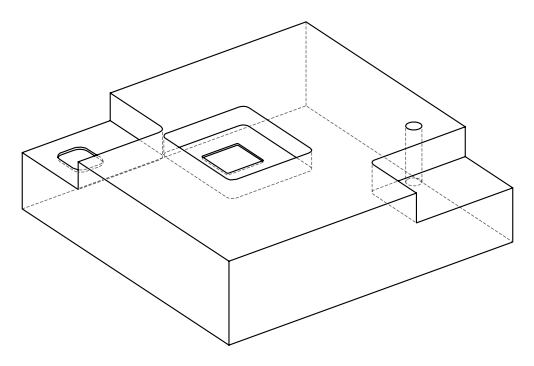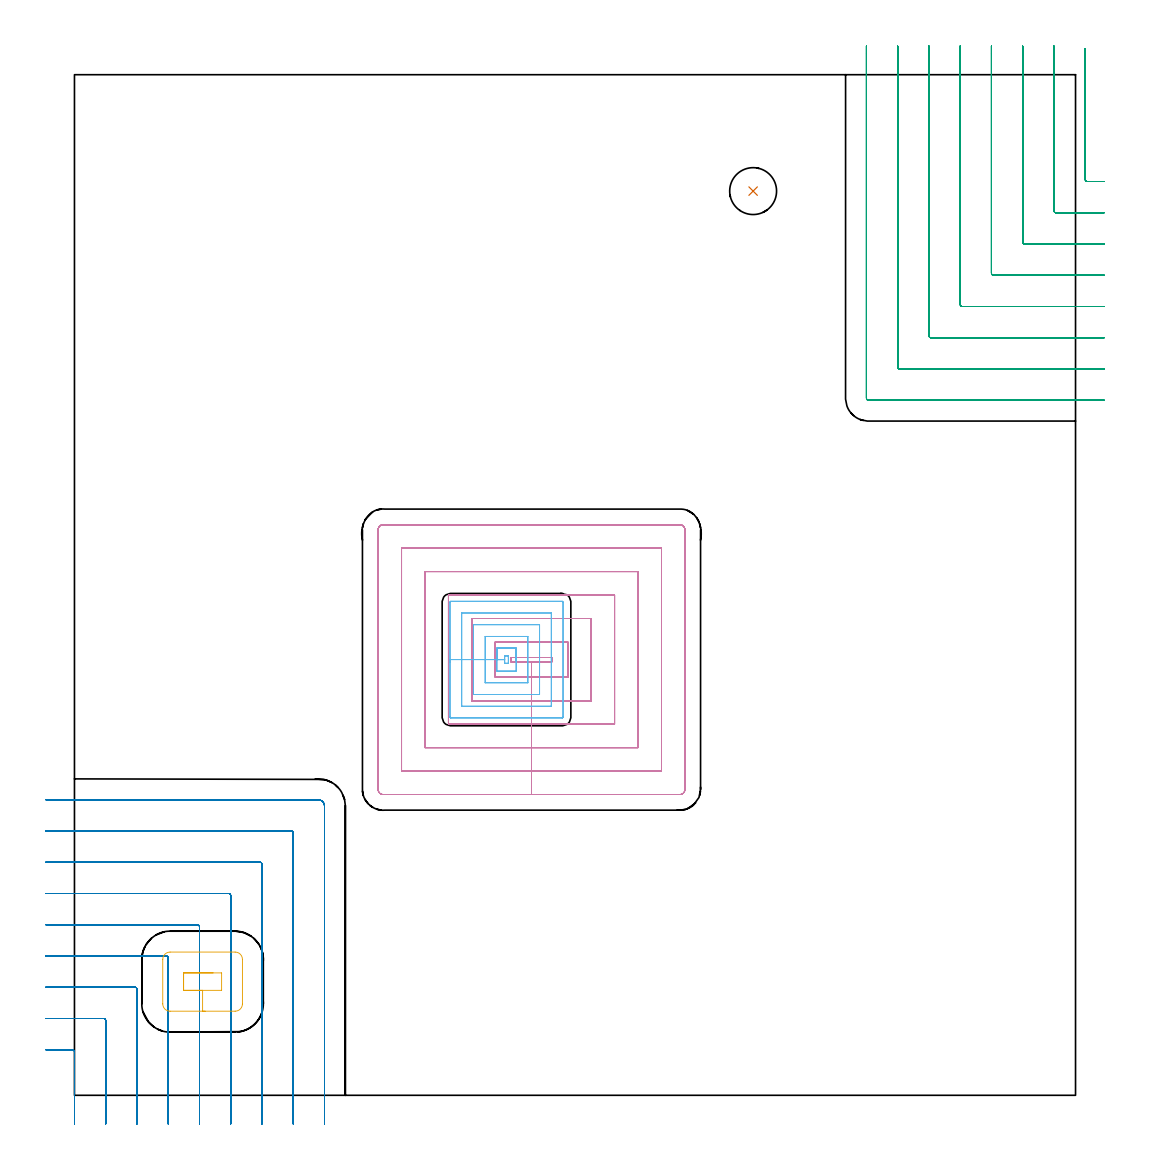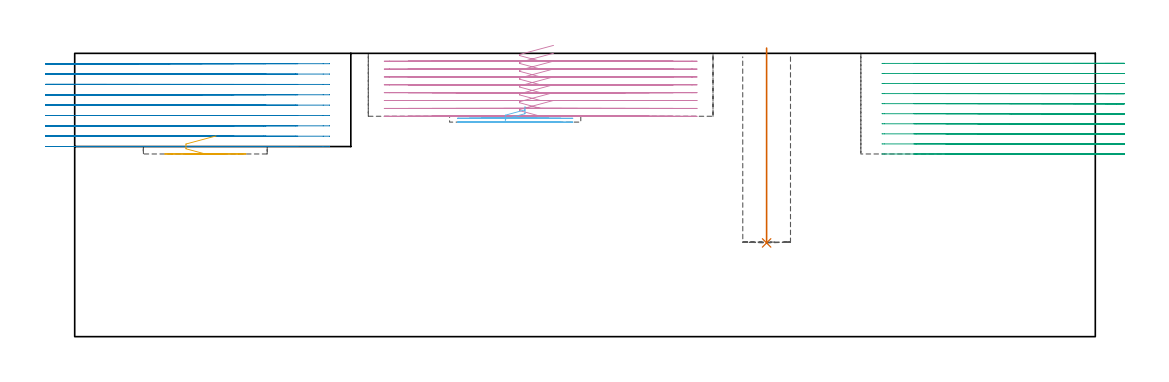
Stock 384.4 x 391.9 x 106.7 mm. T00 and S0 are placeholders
(PLAN: 6 operations, 4 tool changes, 79.7 min)
(1 INDEXABLE_INSERT_DRILL_BLIND_HOLE_FROM_SOLID | STEP1POCKET | NXT0302_007 | 0.3 min | 18087 mm3)
(2 MILL_CORNER_NOTCH_RECTANGULAR | CORNER_NOTCH_RECTANGULAR | NXT0201_012 | Follow Part, ap 4, ae 75% | 24.12 min | 442730 mm3)
(3 MILL_CORNER_NOTCH_RECTANGULAR_1 | CORNER_NOTCH_RECTANGULAR_1 | NXT0201_012 | Follow Part, ap 4, ae 75% | 25.16 min | 444479 mm3)
(4 MILL_RECTANGULAR_POCKET | POCKET_RECTANGULAR_STRAIGHT | NXT0201_011 | Follow Part, ap 3, ae 75% | 27.34 min | 354390 mm3)
(5 MILL_RECTANGULAR_POCKET_1 | POCKET_RECTANGULAR_STRAIGHT_1 | NXT0201_012 | Follow Part, ap 4, ae 75% | 0.42 min | 4819 mm3)
(6 MILL_RECTANGULAR_POCKET_2 | POCKET_RECTANGULAR_STRAIGHT_2 | UGT0201_014 | Follow Part, ap 1.5, ae 75% | 2.38 min | 5441 mm3)
(TOOL NXT0302_007 | Index. Insert Drill 18mm [880-D1800L25-05] | D18 PA176 FL90 Z2)
(TOOL NXT0201_012 | ENDMILL 16mm [2P460-1600-NA 1630] | D16 FL38 Z6)
(TOOL NXT0201_011 | ENDMILL 12mm [2P460-1200-NA 1630] | D12 FL38 Z6)
(TOOL UGT0201_014 | End mill 6 mm | D6 FL24 Z4)
(OP 1 INDEXABLE_INSERT_DRILL_BLIND_HOLE_FROM_SOLID)
G17 G21 G94 G90
T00 M6
G54
G17 G0 G90 X260.6 Y347.2 S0 M3
G43 Z116.7 H1
G94 G81 G98 Z35.3 F250. R108.7
G80
M5
M2
(OP 2 MILL_CORNER_NOTCH_RECTANGULAR)
G17 G21 G94 G90
T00 M6
G54
G17 G0 G90 X0. Y-11. S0 M3
G43 Z116.7 H1
Z102.8
G94 G1 Y-8. F250.
Y16.707 F500.
G3 X-0.793 Y17.5 R0.8
G1 X-8.
X-11. F250.
G0 Z116.7
X12. Y-11.
Z102.8
G1 Y-8.
Y28.706 F500.
G3 X11.206 Y29.5 R0.8
G1 X-8.
X-11. F250.
G0 Z116.7
X24. Y-11.
Z102.8
G1 Y-8.
Y40.706 F500.
G3 X23.206 Y41.5 R0.8
G1 X-8.
X-11. F250.
G0 Z116.7
X36. Y-11.
Z102.8
G1 Y-8.
Y52.706 F500.
G3 X35.206 Y53.5 R0.8
G1 X-8.
X-11. F250.
G0 Z116.7
X48. Y-11.
Z102.8
G1 Y-8.
Y64.705 F500.
G3 X47.205 Y65.5 R0.8
G1 X-8.
X-11. F250.
G0 Z116.7
X60. Y-11.
Z102.8
G1 Y-8.
Y76.705 F500.
G3 X59.205 Y77.5 R0.8
G1 X-8.
X-11. F250.
G0 Z116.7
X72. Y-11.
Z102.8
G1 Y-8.
Y88.705 F500.
G3 X71.205 Y89.5 R0.8
G1 X-8.
X-11. F250.
G0 Z116.7
X84. Y-11.
Z102.8
G1 Y-8.
Y100.704 F500.
G3 X83.204 Y101.5 R0.8
G1 X-8.
X-11. F250.
G0 Z116.7
X96. Y-11.
Z102.8
G1 Y-8.
Y111.1 F500.
G3 X93.6 Y113.5 R2.4
G1 X-8.
X-11. F250.
G0 Z116.7
X0. Y-11.
Z98.9
G1 Y-8.
Y16.707 F500.
G3 X-0.793 Y17.5 R0.8
G1 X-8.
X-11. F250.
G0 Z116.7
X12. Y-11.
Z98.9
G1 Y-8.
Y28.706 F500.
G3 X11.206 Y29.5 R0.8
G1 X-8.
X-11. F250.
G0 Z116.7
X24. Y-11.
Z98.9
G1 Y-8.
Y40.706 F500.
G3 X23.206 Y41.5 R0.8
G1 X-8.
X-11. F250.
G0 Z116.7
X36. Y-11.
Z98.9
G1 Y-8.
Y52.706 F500.
G3 X35.206 Y53.5 R0.8
G1 X-8.
X-11. F250.
G0 Z116.7
X48. Y-11.
Z98.9
G1 Y-8.
Y64.705 F500.
G3 X47.205 Y65.5 R0.8
G1 X-8.
X-11. F250.
G0 Z116.7
X60. Y-11.
Z98.9
G1 Y-8.
Y76.705 F500.
G3 X59.205 Y77.5 R0.8
G1 X-8.
X-11. F250.
G0 Z116.7
X72. Y-11.
Z98.9
G1 Y-8.
Y88.705 F500.
G3 X71.205 Y89.5 R0.8
G1 X-8.
X-11. F250.
G0 Z116.7
X84. Y-11.
Z98.9
G1 Y-8.
Y100.704 F500.
G3 X83.204 Y101.5 R0.8
G1 X-8.
X-11. F250.
G0 Z116.7
X96. Y-11.
Z98.9
G1 Y-8.
Y111.1 F500.
G3 X93.6 Y113.5 R2.4
G1 X-8.
X-11. F250.
G0 Z116.7
X0. Y-11.
Z95.
G1 Y-8.
Y16.707 F500.
G3 X-0.793 Y17.5 R0.8
G1 X-8.
X-11. F250.
G0 Z116.7
X12. Y-11.
Z95.
G1 Y-8.
Y28.706 F500.
G3 X11.206 Y29.5 R0.8
G1 X-8.
X-11. F250.
G0 Z116.7
X24. Y-11.
Z95.
G1 Y-8.
Y40.706 F500.
G3 X23.206 Y41.5 R0.8
G1 X-8.
X-11. F250.
G0 Z116.7
X36. Y-11.
Z95.
G1 Y-8.
Y52.706 F500.
G3 X35.206 Y53.5 R0.8
G1 X-8.
X-11. F250.
G0 Z116.7
X48. Y-11.
Z95.
G1 Y-8.
Y64.705 F500.
G3 X47.205 Y65.5 R0.8
G1 X-8.
X-11. F250.
G0 Z116.7
X60. Y-11.
Z95.
G1 Y-8.
Y76.705 F500.
G3 X59.205 Y77.5 R0.8
G1 X-8.
X-11. F250.
G0 Z116.7
X72. Y-11.
Z95.
G1 Y-8.
Y88.705 F500.
G3 X71.205 Y89.5 R0.8
G1 X-8.
X-11. F250.
G0 Z116.7
X84. Y-11.
Z95.
G1 Y-8.
Y100.704 F500.
G3 X83.204 Y101.5 R0.8
G1 X-8.
X-11. F250.
G0 Z116.7
X96. Y-11.
Z95.
G1 Y-8.
Y111.1 F500.
G3 X93.6 Y113.5 R2.4
G1 X-8.
X-11. F250.
G0 Z116.7
X0. Y-11.
Z91.1
G1 Y-8.
Y16.707 F500.
G3 X-0.793 Y17.5 R0.8
G1 X-8.
X-11. F250.
G0 Z116.7
X12. Y-11.
Z91.1
G1 Y-8.
Y28.706 F500.
G3 X11.206 Y29.5 R0.8
G1 X-8.
X-11. F250.
G0 Z116.7
X24. Y-11.
Z91.1
G1 Y-8.
Y40.706 F500.
G3 X23.206 Y41.5 R0.8
G1 X-8.
X-11. F250.
G0 Z116.7
X36. Y-11.
Z91.1
G1 Y-8.
Y52.706 F500.
G3 X35.206 Y53.5 R0.8
G1 X-8.
X-11. F250.
G0 Z116.7
X48. Y-11.
Z91.1
G1 Y-8.
Y64.705 F500.
G3 X47.205 Y65.5 R0.8
G1 X-8.
X-11. F250.
G0 Z116.7
X60. Y-11.
Z91.1
G1 Y-8.
Y76.705 F500.
G3 X59.205 Y77.5 R0.8
G1 X-8.
X-11. F250.
G0 Z116.7
X72. Y-11.
Z91.1
G1 Y-8.
Y88.705 F500.
G3 X71.205 Y89.5 R0.8
G1 X-8.
X-11. F250.
G0 Z116.7
X84. Y-11.
Z91.1
G1 Y-8.
Y100.704 F500.
G3 X83.204 Y101.5 R0.8
G1 X-8.
X-11. F250.
G0 Z116.7
X96. Y-11.
Z91.1
G1 Y-8.
Y111.1 F500.
G3 X93.6 Y113.5 R2.4
G1 X-8.
X-11. F250.
G0 Z116.7
X0. Y-11.
Z87.2
G1 Y-8.
Y16.707 F500.
G3 X-0.793 Y17.5 R0.8
G1 X-8.
X-11. F250.
G0 Z116.7
X12. Y-11.
Z87.2
G1 Y-8.
Y28.706 F500.
G3 X11.206 Y29.5 R0.8
G1 X-8.
X-11. F250.
G0 Z116.7
X24. Y-11.
Z87.2
G1 Y-8.
Y40.706 F500.
G3 X23.206 Y41.5 R0.8
G1 X-8.
X-11. F250.
G0 Z116.7
X36. Y-11.
Z87.2
G1 Y-8.
Y52.706 F500.
G3 X35.206 Y53.5 R0.8
G1 X-8.
X-11. F250.
G0 Z116.7
X48. Y-11.
Z87.2
G1 Y-8.
Y64.705 F500.
G3 X47.205 Y65.5 R0.8
G1 X-8.
X-11. F250.
G0 Z116.7
X60. Y-11.
Z87.2
G1 Y-8.
Y76.705 F500.
G3 X59.205 Y77.5 R0.8
G1 X-8.
X-11. F250.
G0 Z116.7
X72. Y-11.
Z87.2
G1 Y-8.
Y88.705 F500.
G3 X71.205 Y89.5 R0.8
G1 X-8.
X-11. F250.
G0 Z116.7
X84. Y-11.
Z87.2
G1 Y-8.
Y100.704 F500.
G3 X83.204 Y101.5 R0.8
G1 X-8.
X-11. F250.
G0 Z116.7
X96. Y-11.
Z87.2
G1 Y-8.
Y111.1 F500.
G3 X93.6 Y113.5 R2.4
G1 X-8.
X-11. F250.
G0 Z116.7
X0. Y-11.
Z83.3
G1 Y-8.
Y16.707 F500.
G3 X-0.793 Y17.5 R0.8
G1 X-8.
X-11. F250.
G0 Z116.7
X12. Y-11.
Z83.3
G1 Y-8.
Y28.706 F500.
G3 X11.206 Y29.5 R0.8
G1 X-8.
X-11. F250.
G0 Z116.7
X24. Y-11.
Z83.3
G1 Y-8.
Y40.706 F500.
G3 X23.206 Y41.5 R0.8
G1 X-8.
X-11. F250.
G0 Z116.7
X36. Y-11.
Z83.3
G1 Y-8.
Y52.706 F500.
G3 X35.206 Y53.5 R0.8
G1 X-8.
X-11. F250.
G0 Z116.7
X48. Y-11.
Z83.3
G1 Y-8.
Y64.705 F500.
G3 X47.205 Y65.5 R0.8
G1 X-8.
X-11. F250.
G0 Z116.7
X60. Y-11.
Z83.3
G1 Y-8.
Y76.705 F500.
G3 X59.205 Y77.5 R0.8
G1 X-8.
X-11. F250.
G0 Z116.7
X72. Y-11.
Z83.3
G1 Y-8.
Y88.705 F500.
G3 X71.205 Y89.5 R0.8
G1 X-8.
X-11. F250.
G0 Z116.7
X84. Y-11.
Z83.3
G1 Y-8.
Y100.704 F500.
G3 X83.204 Y101.5 R0.8
G1 X-8.
X-11. F250.
G0 Z116.7
X96. Y-11.
Z83.3
G1 Y-8.
Y111.1 F500.
G3 X93.6 Y113.5 R2.4
G1 X-8.
X-11. F250.
G0 Z116.7
X0. Y-11.
Z79.4
G1 Y-8.
Y16.707 F500.
G3 X-0.793 Y17.5 R0.8
G1 X-8.
X-11. F250.
G0 Z116.7
X12. Y-11.
Z79.4
G1 Y-8.
Y28.706 F500.
G3 X11.206 Y29.5 R0.8
G1 X-8.
X-11. F250.
G0 Z116.7
X24. Y-11.
Z79.4
G1 Y-8.
Y40.706 F500.
G3 X23.206 Y41.5 R0.8
G1 X-8.
X-11. F250.
G0 Z116.7
X36. Y-11.
Z79.4
G1 Y-8.
Y52.706 F500.
G3 X35.206 Y53.5 R0.8
G1 X-8.
X-11. F250.
G0 Z116.7
X48. Y-11.
Z79.4
G1 Y-8.
Y64.705 F500.
G3 X47.205 Y65.5 R0.8
G1 X-8.
X-11. F250.
G0 Z116.7
X60. Y-11.
Z79.4
G1 Y-8.
Y76.705 F500.
G3 X59.205 Y77.5 R0.8
G1 X-8.
X-11. F250.
G0 Z116.7
X72. Y-11.
Z79.4
G1 Y-8.
Y88.705 F500.
G3 X71.205 Y89.5 R0.8
G1 X-8.
X-11. F250.
G0 Z116.7
X84. Y-11.
Z79.4
G1 Y-8.
Y100.704 F500.
G3 X83.204 Y101.5 R0.8
G1 X-8.
X-11. F250.
G0 Z116.7
X96. Y-11.
Z79.4
G1 Y-8.
Y111.1 F500.
G3 X93.6 Y113.5 R2.4
G1 X-8.
X-11. F250.
G0 Z116.7
X0. Y-11.
Z75.5
G1 Y-8.
Y16.707 F500.
G3 X-0.793 Y17.5 R0.8
G1 X-8.
X-11. F250.
G0 Z116.7
X12. Y-11.
Z75.5
G1 Y-8.
Y28.706 F500.
G3 X11.206 Y29.5 R0.8
G1 X-8.
X-11. F250.
G0 Z116.7
X24. Y-11.
Z75.5
G1 Y-8.
Y40.706 F500.
G3 X23.206 Y41.5 R0.8
G1 X-8.
X-11. F250.
G0 Z116.7
X36. Y-11.
Z75.5
G1 Y-8.
Y52.706 F500.
G3 X35.206 Y53.5 R0.8
G1 X-8.
X-11. F250.
G0 Z116.7
X48. Y-11.
Z75.5
G1 Y-8.
Y64.705 F500.
G3 X47.205 Y65.5 R0.8
G1 X-8.
X-11. F250.
G0 Z116.7
X60. Y-11.
Z75.5
G1 Y-8.
Y76.705 F500.
G3 X59.205 Y77.5 R0.8
G1 X-8.
X-11. F250.
G0 Z116.7
X72. Y-11.
Z75.5
G1 Y-8.
Y88.705 F500.
G3 X71.205 Y89.5 R0.8
G1 X-8.
X-11. F250.
G0 Z116.7
X84. Y-11.
Z75.5
G1 Y-8.
Y100.704 F500.
G3 X83.204 Y101.5 R0.8
G1 X-8.
X-11. F250.
G0 Z116.7
X96. Y-11.
Z75.5
G1 Y-8.
Y111.1 F500.
G3 X93.6 Y113.5 R2.4
G1 X-8.
X-11. F250.
G0 Z116.7
X0. Y-11.
Z71.6
G1 Y-8.
Y16.707 F500.
G3 X-0.793 Y17.5 R0.8
G1 X-8.
X-11. F250.
G0 Z116.7
X12. Y-11.
Z71.6
G1 Y-8.
Y28.706 F500.
G3 X11.206 Y29.5 R0.8
G1 X-8.
X-11. F250.
G0 Z116.7
X24. Y-11.
Z71.6
G1 Y-8.
Y40.706 F500.
G3 X23.206 Y41.5 R0.8
G1 X-8.
X-11. F250.
G0 Z116.7
X36. Y-11.
Z71.6
G1 Y-8.
Y52.706 F500.
G3 X35.206 Y53.5 R0.8
G1 X-8.
X-11. F250.
G0 Z116.7
X48. Y-11.
Z71.6
G1 Y-8.
Y64.705 F500.
G3 X47.205 Y65.5 R0.8
G1 X-8.
X-11. F250.
G0 Z116.7
X60. Y-11.
Z71.6
G1 Y-8.
Y76.705 F500.
G3 X59.205 Y77.5 R0.8
G1 X-8.
X-11. F250.
G0 Z116.7
X72. Y-11.
Z71.6
G1 Y-8.
Y88.705 F500.
G3 X71.205 Y89.5 R0.8
G1 X-8.
X-11. F250.
G0 Z116.7
X84. Y-11.
Z71.6
G1 Y-8.
Y100.704 F500.
G3 X83.204 Y101.5 R0.8
G1 X-8.
X-11. F250.
G0 Z116.7
X96. Y-11.
Z71.6
G1 Y-8.
Y111.1 F500.
G3 X93.6 Y113.5 R2.4
G1 X-8.
X-11. F250.
G0 Z116.7
M5
M2
(OP 3 MILL_CORNER_NOTCH_RECTANGULAR_1)
G17 G21 G94 G90
T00 M6
G54
G17 G0 G90 X388.1 Y401.993 S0 M3
G43 Z116.7 H1
Z102.91
G94 G1 Y398.993 F250.
Y351.693 F500.
G3 X388.893 Y350.9 R0.8
G1 X392.4
X395.4 F250.
G0 Z116.7
X376.1 Y402.9
Z102.91
G1 Y399.9
Y339.694 F500.
G3 X376.894 Y338.9 R0.8
G1 X392.4
X395.4 F250.
G0 Z116.7
X364.1 Y402.9
Z102.91
G1 Y399.9
Y327.694 F500.
G3 X364.894 Y326.9 R0.8
G1 X392.4
X395.4 F250.
G0 Z116.7
X352.1 Y402.9
Z102.91
G1 Y399.9
Y315.695 F500.
G3 X352.895 Y314.9 R0.8
G1 X392.4
X395.4 F250.
G0 Z116.7
X340.1 Y402.9
Z102.91
G1 Y399.9
Y303.695 F500.
G3 X340.895 Y302.9 R0.8
G1 X392.4
X395.4 F250.
G0 Z116.7
X328.1 Y402.9
Z102.91
G1 Y399.9
Y291.695 F500.
G3 X328.895 Y290.9 R0.8
G1 X392.4
X395.4 F250.
G0 Z116.7
X316.1 Y402.9
Z102.91
G1 Y399.9
Y279.696 F500.
G3 X316.896 Y278.9 R0.8
G1 X392.4
X395.4 F250.
G0 Z116.7
X304.1 Y402.9
Z102.91
G1 Y399.9
Y267.7 F500.
G3 X304.9 Y266.9 R0.8
G1 X392.4
X395.4 F250.
G0 Z116.7
X388.1 Y401.993
Z99.12
G1 Y398.993
Y351.693 F500.
G3 X388.893 Y350.9 R0.8
G1 X392.4
X395.4 F250.
G0 Z116.7
X376.1 Y402.9
Z99.12
G1 Y399.9
Y339.694 F500.
G3 X376.894 Y338.9 R0.8
G1 X392.4
X395.4 F250.
G0 Z116.7
X364.1 Y402.9
Z99.12
G1 Y399.9
Y327.694 F500.
G3 X364.894 Y326.9 R0.8
G1 X392.4
X395.4 F250.
G0 Z116.7
X352.1 Y402.9
Z99.12
G1 Y399.9
Y315.695 F500.
G3 X352.895 Y314.9 R0.8
G1 X392.4
X395.4 F250.
G0 Z116.7
X340.1 Y402.9
Z99.12
G1 Y399.9
Y303.695 F500.
G3 X340.895 Y302.9 R0.8
G1 X392.4
X395.4 F250.
G0 Z116.7
X328.1 Y402.9
Z99.12
G1 Y399.9
Y291.695 F500.
G3 X328.895 Y290.9 R0.8
G1 X392.4
X395.4 F250.
G0 Z116.7
X316.1 Y402.9
Z99.12
G1 Y399.9
Y279.696 F500.
G3 X316.896 Y278.9 R0.8
G1 X392.4
X395.4 F250.
G0 Z116.7
X304.1 Y402.9
Z99.12
G1 Y399.9
Y267.7 F500.
G3 X304.9 Y266.9 R0.8
G1 X392.4
X395.4 F250.
G0 Z116.7
X388.1 Y401.993
Z95.33
G1 Y398.993
Y351.693 F500.
G3 X388.893 Y350.9 R0.8
G1 X392.4
X395.4 F250.
G0 Z116.7
X376.1 Y402.9
Z95.33
G1 Y399.9
Y339.694 F500.
G3 X376.894 Y338.9 R0.8
G1 X392.4
X395.4 F250.
G0 Z116.7
X364.1 Y402.9
Z95.33
G1 Y399.9
Y327.694 F500.
G3 X364.894 Y326.9 R0.8
G1 X392.4
X395.4 F250.
G0 Z116.7
X352.1 Y402.9
Z95.33
G1 Y399.9
Y315.695 F500.
G3 X352.895 Y314.9 R0.8
G1 X392.4
X395.4 F250.
G0 Z116.7
X340.1 Y402.9
Z95.33
G1 Y399.9
Y303.695 F500.
G3 X340.895 Y302.9 R0.8
G1 X392.4
X395.4 F250.
G0 Z116.7
X328.1 Y402.9
Z95.33
G1 Y399.9
Y291.695 F500.
G3 X328.895 Y290.9 R0.8
G1 X392.4
X395.4 F250.
G0 Z116.7
X316.1 Y402.9
Z95.33
G1 Y399.9
Y279.696 F500.
G3 X316.896 Y278.9 R0.8
G1 X392.4
X395.4 F250.
G0 Z116.7
X304.1 Y402.9
Z95.33
G1 Y399.9
Y267.7 F500.
G3 X304.9 Y266.9 R0.8
G1 X392.4
X395.4 F250.
G0 Z116.7
X388.1 Y401.993
Z91.54
G1 Y398.993
Y351.693 F500.
G3 X388.893 Y350.9 R0.8
G1 X392.4
X395.4 F250.
G0 Z116.7
X376.1 Y402.9
Z91.54
G1 Y399.9
Y339.694 F500.
G3 X376.894 Y338.9 R0.8
G1 X392.4
X395.4 F250.
G0 Z116.7
X364.1 Y402.9
Z91.54
G1 Y399.9
Y327.694 F500.
G3 X364.894 Y326.9 R0.8
G1 X392.4
X395.4 F250.
G0 Z116.7
X352.1 Y402.9
Z91.54
G1 Y399.9
Y315.695 F500.
G3 X352.895 Y314.9 R0.8
G1 X392.4
X395.4 F250.
G0 Z116.7
X340.1 Y402.9
Z91.54
G1 Y399.9
Y303.695 F500.
G3 X340.895 Y302.9 R0.8
G1 X392.4
X395.4 F250.
G0 Z116.7
X328.1 Y402.9
Z91.54
G1 Y399.9
Y291.695 F500.
G3 X328.895 Y290.9 R0.8
G1 X392.4
X395.4 F250.
G0 Z116.7
X316.1 Y402.9
Z91.54
G1 Y399.9
Y279.696 F500.
G3 X316.896 Y278.9 R0.8
G1 X392.4
X395.4 F250.
G0 Z116.7
X304.1 Y402.9
Z91.54
G1 Y399.9
Y267.7 F500.
G3 X304.9 Y266.9 R0.8
G1 X392.4
X395.4 F250.
G0 Z116.7
X388.1 Y401.993
Z87.75
G1 Y398.993
Y351.693 F500.
G3 X388.893 Y350.9 R0.8
G1 X392.4
X395.4 F250.
G0 Z116.7
X376.1 Y402.9
Z87.75
G1 Y399.9
Y339.694 F500.
G3 X376.894 Y338.9 R0.8
G1 X392.4
X395.4 F250.
G0 Z116.7
X364.1 Y402.9
Z87.75
G1 Y399.9
Y327.694 F500.
G3 X364.894 Y326.9 R0.8
G1 X392.4
X395.4 F250.
G0 Z116.7
X352.1 Y402.9
Z87.75
G1 Y399.9
Y315.695 F500.
G3 X352.895 Y314.9 R0.8
G1 X392.4
X395.4 F250.
G0 Z116.7
X340.1 Y402.9
Z87.75
G1 Y399.9
Y303.695 F500.
G3 X340.895 Y302.9 R0.8
G1 X392.4
X395.4 F250.
G0 Z116.7
X328.1 Y402.9
Z87.75
G1 Y399.9
Y291.695 F500.
G3 X328.895 Y290.9 R0.8
G1 X392.4
X395.4 F250.
G0 Z116.7
X316.1 Y402.9
Z87.75
G1 Y399.9
Y279.696 F500.
G3 X316.896 Y278.9 R0.8
G1 X392.4
X395.4 F250.
G0 Z116.7
X304.1 Y402.9
Z87.75
G1 Y399.9
Y267.7 F500.
G3 X304.9 Y266.9 R0.8
G1 X392.4
X395.4 F250.
G0 Z116.7
X388.1 Y401.993
Z83.96
G1 Y398.993
Y351.693 F500.
G3 X388.893 Y350.9 R0.8
G1 X392.4
X395.4 F250.
G0 Z116.7
X376.1 Y402.9
Z83.96
G1 Y399.9
Y339.694 F500.
G3 X376.894 Y338.9 R0.8
G1 X392.4
X395.4 F250.
G0 Z116.7
X364.1 Y402.9
Z83.96
G1 Y399.9
Y327.694 F500.
G3 X364.894 Y326.9 R0.8
G1 X392.4
X395.4 F250.
G0 Z116.7
X352.1 Y402.9
Z83.96
G1 Y399.9
Y315.695 F500.
G3 X352.895 Y314.9 R0.8
G1 X392.4
X395.4 F250.
G0 Z116.7
X340.1 Y402.9
Z83.96
G1 Y399.9
Y303.695 F500.
G3 X340.895 Y302.9 R0.8
G1 X392.4
X395.4 F250.
G0 Z116.7
X328.1 Y402.9
Z83.96
G1 Y399.9
Y291.695 F500.
G3 X328.895 Y290.9 R0.8
G1 X392.4
X395.4 F250.
G0 Z116.7
X316.1 Y402.9
Z83.96
G1 Y399.9
Y279.696 F500.
G3 X316.896 Y278.9 R0.8
G1 X392.4
X395.4 F250.
G0 Z116.7
X304.1 Y402.9
Z83.96
G1 Y399.9
Y267.7 F500.
G3 X304.9 Y266.9 R0.8
G1 X392.4
X395.4 F250.
G0 Z116.7
X388.1 Y401.993
Z80.17
G1 Y398.993
Y351.693 F500.
G3 X388.893 Y350.9 R0.8
G1 X392.4
X395.4 F250.
G0 Z116.7
X376.1 Y402.9
Z80.17
G1 Y399.9
Y339.694 F500.
G3 X376.894 Y338.9 R0.8
G1 X392.4
X395.4 F250.
G0 Z116.7
X364.1 Y402.9
Z80.17
G1 Y399.9
Y327.694 F500.
G3 X364.894 Y326.9 R0.8
G1 X392.4
X395.4 F250.
G0 Z116.7
X352.1 Y402.9
Z80.17
G1 Y399.9
Y315.695 F500.
G3 X352.895 Y314.9 R0.8
G1 X392.4
X395.4 F250.
G0 Z116.7
X340.1 Y402.9
Z80.17
G1 Y399.9
Y303.695 F500.
G3 X340.895 Y302.9 R0.8
G1 X392.4
X395.4 F250.
G0 Z116.7
X328.1 Y402.9
Z80.17
G1 Y399.9
Y291.695 F500.
G3 X328.895 Y290.9 R0.8
G1 X392.4
X395.4 F250.
G0 Z116.7
X316.1 Y402.9
Z80.17
G1 Y399.9
Y279.696 F500.
G3 X316.896 Y278.9 R0.8
G1 X392.4
X395.4 F250.
G0 Z116.7
X304.1 Y402.9
Z80.17
G1 Y399.9
Y267.7 F500.
G3 X304.9 Y266.9 R0.8
G1 X392.4
X395.4 F250.
G0 Z116.7
X388.1 Y401.993
Z76.38
G1 Y398.993
Y351.693 F500.
G3 X388.893 Y350.9 R0.8
G1 X392.4
X395.4 F250.
G0 Z116.7
X376.1 Y402.9
Z76.38
G1 Y399.9
Y339.694 F500.
G3 X376.894 Y338.9 R0.8
G1 X392.4
X395.4 F250.
G0 Z116.7
X364.1 Y402.9
Z76.38
G1 Y399.9
Y327.694 F500.
G3 X364.894 Y326.9 R0.8
G1 X392.4
X395.4 F250.
G0 Z116.7
X352.1 Y402.9
Z76.38
G1 Y399.9
Y315.695 F500.
G3 X352.895 Y314.9 R0.8
G1 X392.4
X395.4 F250.
G0 Z116.7
X340.1 Y402.9
Z76.38
G1 Y399.9
Y303.695 F500.
G3 X340.895 Y302.9 R0.8
G1 X392.4
X395.4 F250.
G0 Z116.7
X328.1 Y402.9
Z76.38
G1 Y399.9
Y291.695 F500.
G3 X328.895 Y290.9 R0.8
G1 X392.4
X395.4 F250.
G0 Z116.7
X316.1 Y402.9
Z76.38
G1 Y399.9
Y279.696 F500.
G3 X316.896 Y278.9 R0.8
G1 X392.4
X395.4 F250.
G0 Z116.7
X304.1 Y402.9
Z76.38
G1 Y399.9
Y267.7 F500.
G3 X304.9 Y266.9 R0.8
G1 X392.4
X395.4 F250.
G0 Z116.7
X388.1 Y401.993
Z72.59
G1 Y398.993
Y351.693 F500.
G3 X388.893 Y350.9 R0.8
G1 X392.4
X395.4 F250.
G0 Z116.7
X376.1 Y402.9
Z72.59
G1 Y399.9
Y339.694 F500.
G3 X376.894 Y338.9 R0.8
G1 X392.4
X395.4 F250.
G0 Z116.7
X364.1 Y402.9
Z72.59
G1 Y399.9
Y327.694 F500.
G3 X364.894 Y326.9 R0.8
G1 X392.4
X395.4 F250.
G0 Z116.7
X352.1 Y402.9
Z72.59
G1 Y399.9
Y315.695 F500.
G3 X352.895 Y314.9 R0.8
G1 X392.4
X395.4 F250.
G0 Z116.7
X340.1 Y402.9
Z72.59
G1 Y399.9
Y303.695 F500.
G3 X340.895 Y302.9 R0.8
G1 X392.4
X395.4 F250.
G0 Z116.7
X328.1 Y402.9
Z72.59
G1 Y399.9
Y291.695 F500.
G3 X328.895 Y290.9 R0.8
G1 X392.4
X395.4 F250.
G0 Z116.7
X316.1 Y402.9
Z72.59
G1 Y399.9
Y279.696 F500.
G3 X316.896 Y278.9 R0.8
G1 X392.4
X395.4 F250.
G0 Z116.7
X304.1 Y402.9
Z72.59
G1 Y399.9
Y267.7 F500.
G3 X304.9 Y266.9 R0.8
G1 X392.4
X395.4 F250.
G0 Z116.7
X388.1 Y401.993
Z68.8
G1 Y398.993
Y351.693 F500.
G3 X388.893 Y350.9 R0.8
G1 X392.4
X395.4 F250.
G0 Z116.7
X376.1 Y402.9
Z68.8
G1 Y399.9
Y339.694 F500.
G3 X376.894 Y338.9 R0.8
G1 X392.4
X395.4 F250.
G0 Z116.7
X364.1 Y402.9
Z68.8
G1 Y399.9
Y327.694 F500.
G3 X364.894 Y326.9 R0.8
G1 X392.4
X395.4 F250.
G0 Z116.7
X352.1 Y402.9
Z68.8
G1 Y399.9
Y315.695 F500.
G3 X352.895 Y314.9 R0.8
G1 X392.4
X395.4 F250.
G0 Z116.7
X340.1 Y402.9
Z68.8
G1 Y399.9
Y303.695 F500.
G3 X340.895 Y302.9 R0.8
G1 X392.4
X395.4 F250.
G0 Z116.7
X328.1 Y402.9
Z68.8
G1 Y399.9
Y291.695 F500.
G3 X328.895 Y290.9 R0.8
G1 X392.4
X395.4 F250.
G0 Z116.7
X316.1 Y402.9
Z68.8
G1 Y399.9
Y279.696 F500.
G3 X316.896 Y278.9 R0.8
G1 X392.4
X395.4 F250.
G0 Z116.7
X304.1 Y402.9
Z68.8
G1 Y399.9
Y267.7 F500.
G3 X304.9 Y266.9 R0.8
G1 X392.4
X395.4 F250.
G0 Z116.7
M5
M2
(OP 4 MILL_RECTANGULAR_POCKET)
G17 G21 G94 G90
T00 M6
G54
G17 G0 G90 X180.352 Y168.1 S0 M3
G43 Z116.7 H1
Z109.7
G94 G1 X167.6 Z106.283 F250.
Y166.5 Z105.854
X175.5 Z103.737
X183.4 F500.
Y168.1
X167.6
Y166.5
X175.5
Y160.5
X189.4
Y174.1
X161.6
Y160.5
X175.5
Y151.5
X198.4
Y183.1
X152.6
Y151.5
X175.5
Y142.5
X207.4
Y192.1
X143.6
Y142.5
X175.5
Y133.5
X216.4
Y201.1
X134.6
Y133.5
X175.5
Y124.5
X225.4
Y210.1
X125.6
Y124.5
X175.5
Y115.5
X232.5
G3 X234.4 Y117.4 R1.9
G1 Y217.2
G3 X232.5 Y219.1 R1.9
G1 X118.5
G3 X116.6 Y217.2 R1.9
G1 Y117.4
G3 X118.5 Y115.5 R1.9
G1 X175.5
X176.5
G0 X180.352 Y168.1 Z106.737
G1 X167.6 Z103.32 F250.
Y166.5 Z102.892
X175.5 Z100.775
X183.4 F500.
Y168.1
X167.6
Y166.5
X175.5
Y160.5
X189.4
Y174.1
X161.6
Y160.5
X175.5
Y151.5
X198.4
Y183.1
X152.6
Y151.5
X175.5
Y142.5
X207.4
Y192.1
X143.6
Y142.5
X175.5
Y133.5
X216.4
Y201.1
X134.6
Y133.5
X175.5
Y124.5
X225.4
Y210.1
X125.6
Y124.5
X175.5
Y115.5
X232.5
G3 X234.4 Y117.4 R1.9
G1 Y217.2
G3 X232.5 Y219.1 R1.9
G1 X118.5
G3 X116.6 Y217.2 R1.9
G1 Y117.4
G3 X118.5 Y115.5 R1.9
G1 X175.5
X176.5
G0 X180.352 Y168.1 Z103.775
G1 X167.6 Z100.358 F250.
Y166.5 Z99.929
X175.5 Z97.812
X183.4 F500.
Y168.1
X167.6
Y166.5
X175.5
Y160.5
X189.4
Y174.1
X161.6
Y160.5
X175.5
Y151.5
X198.4
Y183.1
X152.6
Y151.5
X175.5
Y142.5
X207.4
Y192.1
X143.6
Y142.5
X175.5
Y133.5
X216.4
Y201.1
X134.6
Y133.5
X175.5
Y124.5
X225.4
Y210.1
X125.6
Y124.5
X175.5
Y115.5
X232.5
G3 X234.4 Y117.4 R1.9
G1 Y217.2
G3 X232.5 Y219.1 R1.9
G1 X118.5
G3 X116.6 Y217.2 R1.9
G1 Y117.4
G3 X118.5 Y115.5 R1.9
G1 X175.5
X176.5
G0 X180.352 Y168.1 Z100.812
G1 X167.6 Z97.395 F250.
Y166.5 Z96.967
X175.5 Z94.85
X183.4 F500.
Y168.1
X167.6
Y166.5
X175.5
Y160.5
X189.4
Y174.1
X161.6
Y160.5
X175.5
Y151.5
X198.4
Y183.1
X152.6
Y151.5
X175.5
Y142.5
X207.4
Y192.1
X143.6
Y142.5
X175.5
Y133.5
X216.4
Y201.1
X134.6
Y133.5
X175.5
Y124.5
X225.4
Y210.1
X125.6
Y124.5
X175.5
Y115.5
X232.5
G3 X234.4 Y117.4 R1.9
G1 Y217.2
G3 X232.5 Y219.1 R1.9
G1 X118.5
G3 X116.6 Y217.2 R1.9
G1 Y117.4
G3 X118.5 Y115.5 R1.9
G1 X175.5
X176.5
G0 X180.352 Y168.1 Z97.85
G1 X167.6 Z94.433 F250.
Y166.5 Z94.004
X175.5 Z91.887
X183.4 F500.
Y168.1
X167.6
Y166.5
X175.5
Y160.5
X189.4
Y174.1
X161.6
Y160.5
X175.5
Y151.5
X198.4
Y183.1
X152.6
Y151.5
X175.5
Y142.5
X207.4
Y192.1
X143.6
Y142.5
X175.5
Y133.5
X216.4
Y201.1
X134.6
Y133.5
X175.5
Y124.5
X225.4
Y210.1
X125.6
Y124.5
X175.5
Y115.5
X232.5
G3 X234.4 Y117.4 R1.9
G1 Y217.2
G3 X232.5 Y219.1 R1.9
G1 X118.5
G3 X116.6 Y217.2 R1.9
G1 Y117.4
G3 X118.5 Y115.5 R1.9
G1 X175.5
X176.5
G0 X180.352 Y168.1 Z94.887
G1 X167.6 Z91.47 F250.
Y166.5 Z91.042
X175.5 Z88.925
X183.4 F500.
Y168.1
X167.6
Y166.5
X175.5
Y160.5
X189.4
Y174.1
X161.6
Y160.5
X175.5
Y151.5
X198.4
Y183.1
X152.6
Y151.5
X175.5
Y142.5
X207.4
Y192.1
X143.6
Y142.5
X175.5
Y133.5
X216.4
Y201.1
X134.6
Y133.5
X175.5
Y124.5
X225.4
Y210.1
X125.6
Y124.5
X175.5
Y115.5
X232.5
G3 X234.4 Y117.4 R1.9
G1 Y217.2
G3 X232.5 Y219.1 R1.9
G1 X118.5
G3 X116.6 Y217.2 R1.9
G1 Y117.4
G3 X118.5 Y115.5 R1.9
G1 X175.5
X176.5
G0 X180.352 Y168.1 Z91.925
G1 X167.6 Z88.508 F250.
Y166.5 Z88.079
X175.5 Z85.962
X183.4 F500.
Y168.1
X167.6
Y166.5
X175.5
Y160.5
X189.4
Y174.1
X161.6
Y160.5
X175.5
Y151.5
X198.4
Y183.1
X152.6
Y151.5
X175.5
Y142.5
X207.4
Y192.1
X143.6
Y142.5
X175.5
Y133.5
X216.4
Y201.1
X134.6
Y133.5
X175.5
Y124.5
X225.4
Y210.1
X125.6
Y124.5
X175.5
Y115.5
X232.5
G3 X234.4 Y117.4 R1.9
G1 Y217.2
G3 X232.5 Y219.1 R1.9
G1 X118.5
G3 X116.6 Y217.2 R1.9
G1 Y117.4
G3 X118.5 Y115.5 R1.9
G1 X175.5
X176.5
G0 X180.352 Y168.1 Z88.962
G1 X167.6 Z85.546 F250.
Y166.5 Z85.117
X175.5 Z83.
X183.4 F500.
Y168.1
X167.6
Y166.5
X175.5
Y160.5
X189.4
Y174.1
X161.6
Y160.5
X175.5
Y151.5
X198.4
Y183.1
X152.6
Y151.5
X175.5
Y142.5
X207.4
Y192.1
X143.6
Y142.5
X175.5
Y133.5
X216.4
Y201.1
X134.6
Y133.5
X175.5
Y124.5
X225.4
Y210.1
X125.6
Y124.5
X175.5
Y115.5
X232.5
G3 X234.4 Y117.4 R1.9
G1 Y217.2
G3 X232.5 Y219.1 R1.9
G1 X118.5
G3 X116.6 Y217.2 R1.9
G1 Y117.4
G3 X118.5 Y115.5 R1.9
G1 X175.5
X176.5
G0 Z116.7
M5
M2
(OP 5 MILL_RECTANGULAR_POCKET_1)
G17 G21 G94 G90
T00 M6
G54
G17 G0 G90 X53.241 Y47. S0 M3
G43 Z116.7 H1
Z75.59
G94 G1 X41.9 Z72.551 F250.
Y40.3 Z70.756
X49.2 Z68.8
X56.5 F500.
Y47.
X41.9
Y40.3
X49.2
Y32.3
X61.7
G3 X64.5 Y35.1 R2.8
G1 Y52.2
G3 X61.7 Y55. R2.8
G1 X36.7
G3 X33.9 Y52.2 R2.8
G1 Y35.1
G3 X36.7 Y32.3 R2.8
G1 X49.2
X50.2
G0 Z116.7
M5
M2
(OP 6 MILL_RECTANGULAR_POCKET_2)
G17 G21 G94 G90
T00 M6
G54
G17 G0 G90 X169.6 Y166.934 S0 M3
G43 Z116.7 H0
Z86.678
G94 G1 Y171.7 Z85.401 F250.
X162.2 Z83.418
Y167.3 Z82.239
X165.2
Y165.9 F500.
X166.6
Y168.7
X165.2
Y167.3
X162.2
Y162.9
X169.6
Y171.7
X162.2
Y167.3
X157.7
Y158.4
X174.1
Y176.2
X157.7
Y167.3
X153.2
Y153.9
X178.6
Y180.7
X153.2
Y167.3
X148.7
Y149.4
X183.1
Y185.2
X148.7
Y167.3
X144.2
Y145.2
G3 X144.5 Y144.9 R0.3
G1 X187.3
G3 X187.6 Y145.2 R0.3
G1 Y189.4
G3 X187.3 Y189.7 R0.3
G1 X144.5
G3 X144.2 Y189.4 R0.3
G1 Y167.3
Y166.3
G0 X169.6 Y166.934 Z85.239
G1 Y171.7 Z83.962 F250.
X162.2 Z81.979
Y167.3 Z80.8
X165.2
Y165.9 F500.
X166.6
Y168.7
X165.2
Y167.3
X162.2
Y162.9
X169.6
Y171.7
X162.2
Y167.3
X157.7
Y158.4
X174.1
Y176.2
X157.7
Y167.3
X153.2
Y153.9
X178.6
Y180.7
X153.2
Y167.3
X148.7
Y149.4
X183.1
Y185.2
X148.7
Y167.3
X144.2
Y145.2
G3 X144.5 Y144.9 R0.3
G1 X187.3
G3 X187.6 Y145.2 R0.3
G1 Y189.4
G3 X187.3 Y189.7 R0.3
G1 X144.5
G3 X144.2 Y189.4 R0.3
G1 Y167.3
Y166.3
G0 Z116.7
M5
M2
